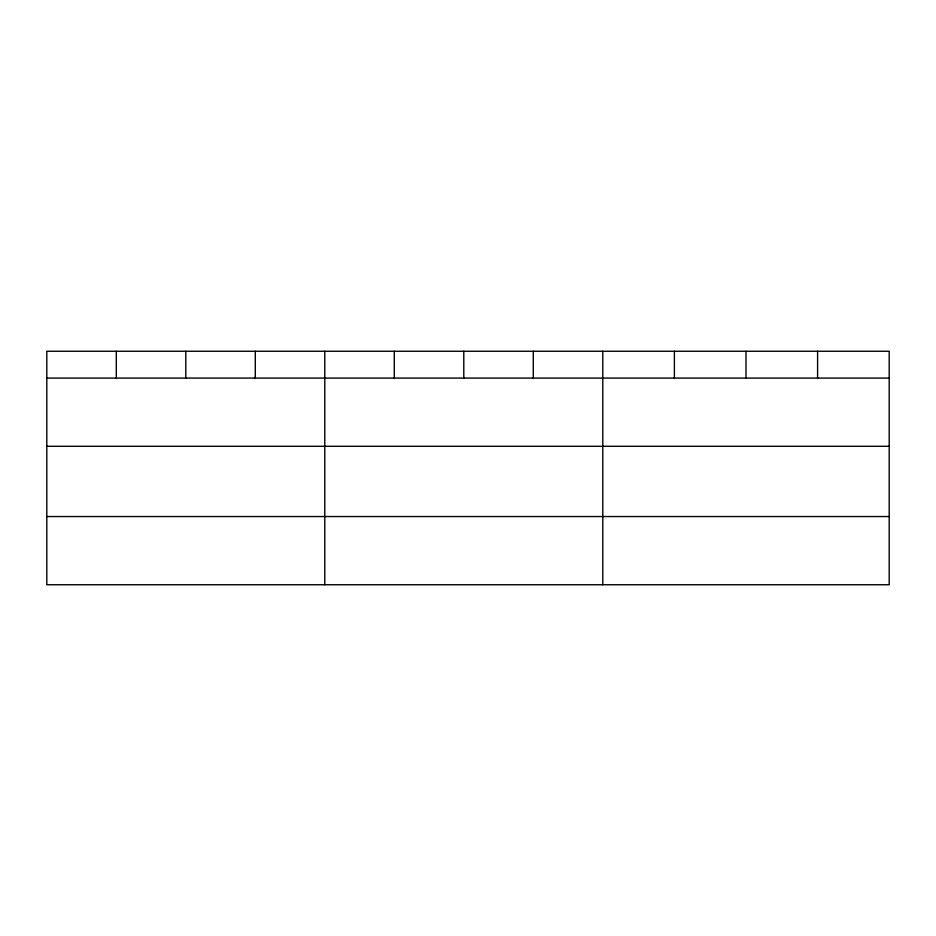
<?xml version="1.0" encoding="UTF-8"?>
<svg xmlns="http://www.w3.org/2000/svg" width="936" height="936" viewBox="0 0 936 936"><rect width="100%" height="100%" fill="white"/><g stroke="black" fill="none" stroke-linecap="round" stroke-linejoin="round"><path stroke-width="1.4" d="M889.2 446.285L889.2 351.257L46.8 351.257L46.8 584.743L889.2 584.743L889.2 446.285L46.8 446.285M46.8 378.085L889.2 378.085M46.8 516.543L889.2 516.543M817.596 351.257L817.596 378.085M745.992 351.257L745.992 378.085M674.388 351.257L674.388 378.085M602.784 351.257L602.784 584.743M533.286 351.257L533.286 378.085M463.788 351.257L463.788 378.085M394.29 351.257L394.29 378.085M324.792 351.257L324.792 584.743M255.294 351.257L255.294 378.085M185.796 351.257L185.796 378.085M116.298 351.257L116.298 378.085"/></g></svg>
